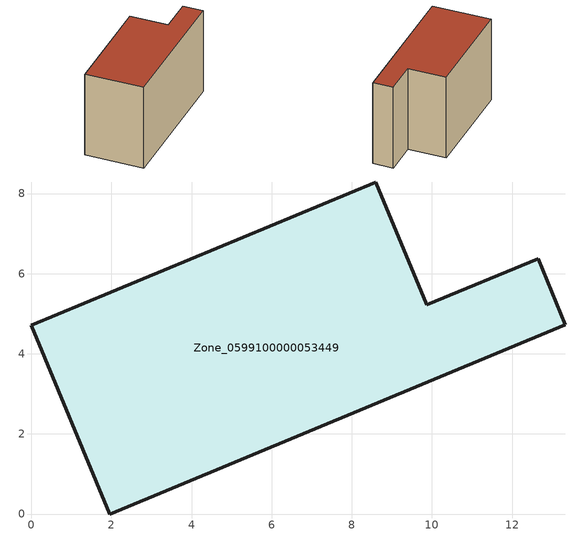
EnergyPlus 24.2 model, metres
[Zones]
Zone_0599100000053449
 floor ground (C_G): 1.95,0 0,4.71 8.6,8.29 9.87,5.22 12.65,6.37 13.33,4.72 z0
 wall outside (C_F): 1.95,0 13.33,4.72 12.65,6.37 9.87,5.22 8.6,8.29 0,4.71 1.95,0 z0:7.61
 roof outside (C_R): 0,4.71 1.95,0 13.33,4.72 12.65,6.37 9.87,5.22 8.6,8.29 z7.61
[BUILDING]
Pand.0599100000053449: North Axis=0; Terrain=City; Loads Convergence Tolerance Value=0.04; Temperature Convergence Tolerance Value=0.4; Solar Distribution=FullExterior; Maximum Number of Warmup Days=25; Minimum Number of Warmup Days=1
[Site:Location]
Rotterdam.The.Hague.AP_ZH_NLD Design_Conditions: Latitude=51.96; Longitude=4.45; Time Zone=1; Elevation=-4.5
[SITE:GROUNDTEMPERATURE:BUILDINGSURFACE]
18, 18, 18, 18, 18, 18, 18, 18, 18, 18, 18, 18
[MATERIAL] Thermal Absorptance=0.9; Solar Absorptance=0.7; Visible Absorptance=0.7
Name | Roughness | Thickness | Conductivity | Density | Specific Heat
G.TI.1975-1991 | MediumSmooth | 0.15 | 0.288461 | 540 | 1210
F.TI.1975-1991 | Rough | 0.3 | 0.230769 | 1920 | 840
R.TI.1975-1991 | MediumRough | 0.2 | 0.153846 | 1500 | 1000
[CONSTRUCTION]
C_G: G.TI.1975-1991
C_F: F.TI.1975-1991
C_R: R.TI.1975-1991
[ZONE]
Zone_0599100000053449: Type=1; Multiplier=1; Ceiling Height=Autocalculate; Volume=Autocalculate; Floor Area=autocalculate; Part of Total Floor Area=Yes
[ZONEINFILTRATION:DESIGNFLOWRATE]
Infil_Zone_0599100000053449: Zone or ZoneList or Space or SpaceList=Zone_0599100000053449; Schedule=AlwaysOn; Design Flow Rate Calculation Method=Flow/Area; Flow Rate per Floor Area=0.003; Constant Term Coefficient=1; Temperature Term Coefficient=0; Velocity Term Coefficient=0; Velocity Squared Term Coefficient=0
[HVACTEMPLATE:ZONE:IDEALLOADSAIRSYSTEM]
Zone_0599100000053449: Maximum Heating Supply Air Temperature=50; Minimum Cooling Supply Air Temperature=13; Maximum Heating Supply Air Humidity Ratio=0.0156; Minimum Cooling Supply Air Humidity Ratio=0.0077; Heating Limit=NoLimit; Cooling Limit=NoLimit; Dehumidification Control Type=ConstantSensibleHeatRatio; Cooling Sensible Heat Ratio=0.7; Dehumidification Setpoint=60; Humidification Control Type=None; Humidification Setpoint=30; Outdoor Air Method=None; Outdoor Air Flow Rate per Person=0.00944; Outdoor Air Flow Rate per Zone Floor Area=0; Outdoor Air Flow Rate per Zone=0; Demand Controlled Ventilation Type=None; Outdoor Air Economizer Type=NoEconomizer; Heat Recovery Type=None; Sensible Heat Recovery Effectiveness=0.7; Latent Heat Recovery Effectiveness=0.65
[ZONECONTROL:THERMOSTAT]
ThermostatControl_Zone_0599100000053449: Zone or ZoneList=Zone_0599100000053449; Control Type Schedule=DualSetpointControlType; Control 1=Thermostat_Zone_0599100000053449; Temperature Difference Between Cutout And Setpoint=0
[THERMOSTATSETPOINT:DUALSETPOINT]
Thermostat_Zone_0599100000053449: Heating Setpoint Temperature Schedule=HeatingSetpoint_Zone_0599100000053449; Cooling Setpoint Temperature Schedule=CoolingSetpoint_Zone_0599100000053449
[SCHEDULE:COMPACT]
HeatingSetpoint_Zone_0599100000053449: Through: 12/31, For: AllDays, Until: 24:00, 21
CoolingSetpoint_Zone_0599100000053449: Through: 12/31, For: AllDays, Until: 24:00, 24
DualSetpointControlType: Through: 12/31, For: AllDays, Until: 24:00, 4
AlwaysOn: Through: 12/31, For: AllDays, Until: 24:00, 1
